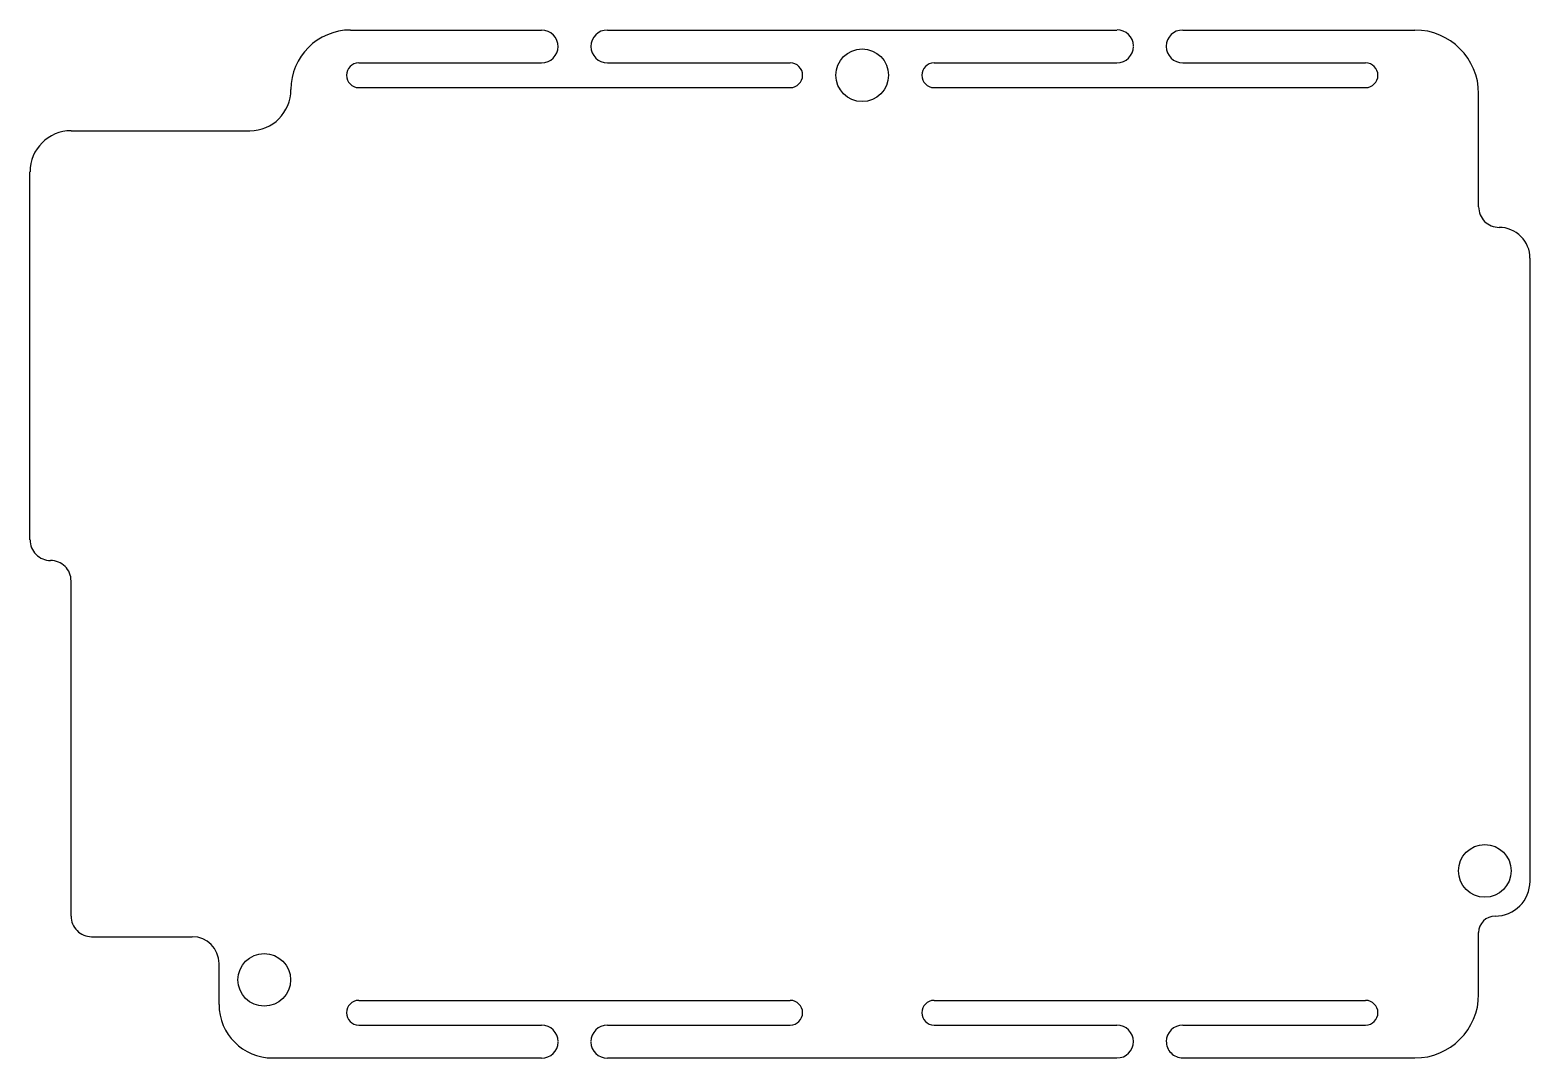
# Model space of a CAD drawing. Header units: inches. Extents: x 2.08 to 5.74, y 4.5 to 7.01.
import ezdxf

# ---------------------------------------------------------------- set-up
doc = ezdxf.new("R2010")
doc.units = ezdxf.units.IN
doc.header["$MEASUREMENT"] = 0
doc.layers.add('Mechanical 1', color=6, linetype='Continuous')

msp = doc.modelspace()

# ---------------------------------------------------------------- linework, layer by layer
at = {"layer": 'Mechanical 1'}
for p, q in [((2.865, 7.005), (3.33, 7.005)), ((3.49, 7.005), (4.73, 7.005)), ((4.89, 7.005), (5.455, 7.005)), ((2.885, 6.925), (3.33, 6.925)), ((3.49, 6.925), (3.935, 6.925)), ((4.285, 6.925), (4.73, 6.925)), ((4.89, 6.925), (5.335, 6.925)), ((2.885, 6.865), (3.935, 6.865)), ((4.285, 6.865), (5.335, 6.865)), ((5.61, 6.575), (5.61, 6.85)), ((2.185, 6.76), (2.62, 6.76)), ((2.085, 5.765), (2.085, 6.66)), ((5.735, 5.06), (5.735, 6.45)), ((2.185, 4.85), (2.185, 5.665)), ((5.735, 4.935), (5.735, 5.06)), ((2.235, 4.8), (2.48, 4.8)), ((5.61, 4.66), (5.61, 4.81)), ((2.545, 4.635), (2.545, 4.735)), ((2.885, 4.645), (3.935, 4.645)), ((4.285, 4.645), (5.335, 4.645)), ((2.885, 4.585), (3.33, 4.585)), ((3.49, 4.585), (3.935, 4.585)), ((4.285, 4.585), (4.73, 4.585)), ((4.89, 4.585), (5.335, 4.585)), ((2.675, 4.505), (2.825, 4.505)), ((2.825, 4.505), (3.33, 4.505)), ((3.49, 4.505), (4.73, 4.505)), ((4.89, 4.505), (5.455, 4.505))]:
    msp.add_line(p, q, dxfattribs=at)
for centre in [(4.11, 6.895), (5.625, 4.96), (2.655, 4.695)]:
    msp.add_circle(centre, 0.064, dxfattribs=at)
for centre, radius, start, end in [((2.865, 6.86), 0.145, 90, 180), ((3.3295, 6.9645), 0.0405, 359.3619, 89.3619), ((3.49, 6.965), 0.04, 90, 180), ((4.7307, 6.9657), 0.0394, 0.9475, 90.9474), ((4.8891, 6.9654), 0.0394, 89.0528, 179.0526), ((5.455, 6.85), 0.155, 0, 90), ((3.33, 6.965), 0.04, 270, 0), ((3.49, 6.965), 0.04, 180, 270), ((4.73, 6.965), 0.04, 270, 0), ((4.89, 6.965), 0.04, 180, 270), ((2.885, 6.895), 0.03, 89.9522, 179.9522), ((3.935, 6.8951), 0.03, 359.9043, 90.0478), ((4.285, 6.895), 0.03, 89.9522, 179.9522), ((5.335, 6.895), 0.03, 0.0478, 90.0478), ((2.885, 6.895), 0.03, 180.0478, 270.0478), ((3.935, 6.895), 0.03, 269.9522, 359.9522), ((4.285, 6.895), 0.03, 180.0478, 270.0478), ((5.335, 6.895), 0.03, 269.9522, 359.9522), ((2.62, 6.86), 0.1, 270, 359.9999), ((2.185, 6.66), 0.1, 90, 179.9999), ((5.66, 6.575), 0.05, 179.9999, 270), ((5.66, 6.45), 0.075, 359.9999, 90), ((2.135, 5.765), 0.05, 179.9999, 270), ((2.135, 5.665), 0.05, 359.9999, 90), ((5.65, 4.935), 0.085, 270, 0), ((2.235, 4.85), 0.05, 179.9999, 270), ((5.65, 4.81), 0.04, 90, 179.9999), ((2.48, 4.735), 0.065, 0.0003, 90.0003), ((2.885, 4.615), 0.03, 89.9522, 179.9522), ((3.935, 4.615), 0.03, 0.0478, 90.0478), ((4.285, 4.615), 0.03, 89.9522, 179.9522), ((5.335, 4.615), 0.03, 0.0478, 90.0478), ((5.455, 4.66), 0.155, 270, 0), ((2.675, 4.635), 0.13, 180, 270), ((2.885, 4.615), 0.03, 180.0478, 270.0478), ((3.935, 4.615), 0.03, 269.9522, 359.9522), ((4.285, 4.615), 0.03, 180.0478, 270.0478), ((5.335, 4.615), 0.03, 269.9522, 359.9522), ((3.33, 4.545), 0.04, 0, 90), ((3.49, 4.545), 0.04, 90, 180), ((4.73, 4.545), 0.04, 0, 90), ((4.89, 4.545), 0.04, 90, 180), ((3.3307, 4.5443), 0.0394, 269.0528, 359.0526), ((3.4893, 4.5443), 0.0394, 180.9475, 270.9474), ((4.73, 4.545), 0.04, 270, 0), ((4.8905, 4.5455), 0.0405, 179.3619, 269.3619)]:
    msp.add_arc(centre, radius, start, end, dxfattribs=at)

doc.saveas('drawing.dxf')
